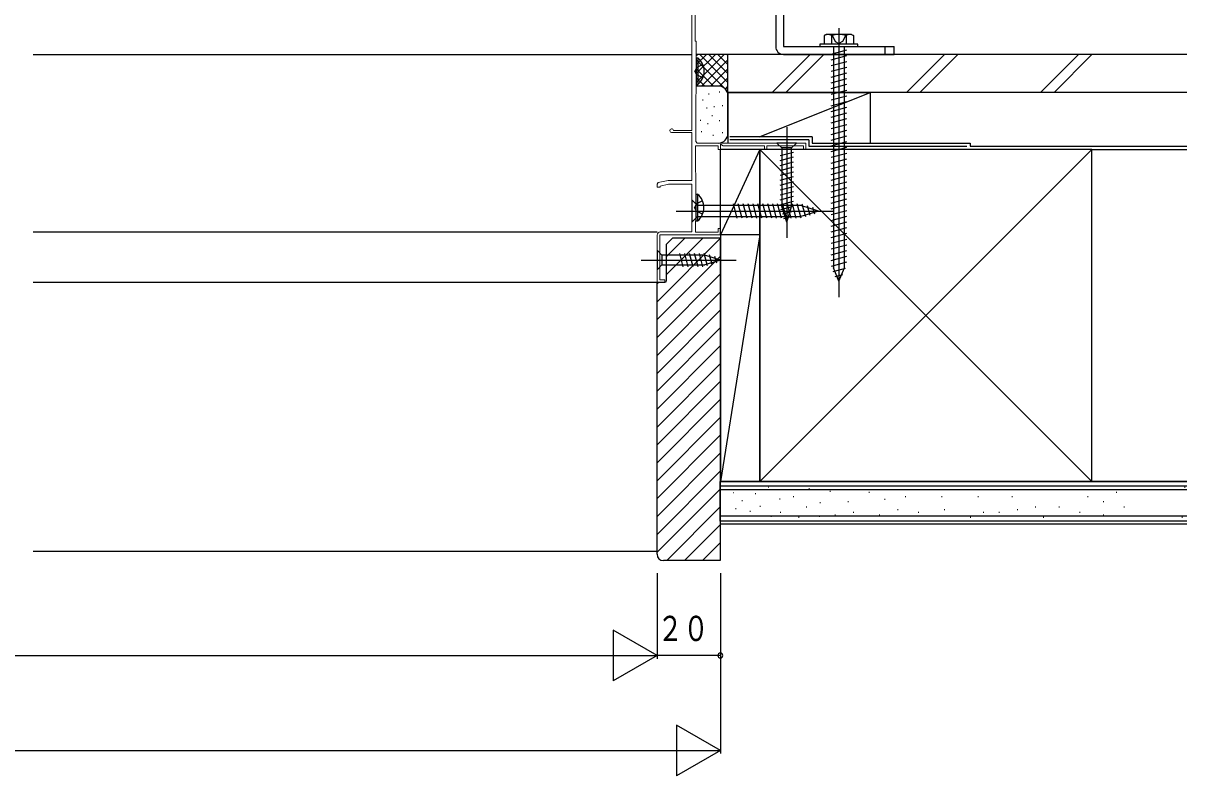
# Model space of a CAD drawing. Units: millimetres, scale not verified. Extents: x -693 to 693, y -1120 to 1122.
# Drawn here: x 102 to 470, y -606.4 to -368.5 of the extents above; entities that cross this region are included whole.
import ezdxf
from ezdxf.enums import TextEntityAlignment as Align

# ---------------------------------------------------------------- set-up
doc = ezdxf.new("R2010")
doc.units = ezdxf.units.MM
doc.header["$LTSCALE"] = 4
doc.layers.add('0-2_YKK_11', color=7, linetype='Continuous', lineweight=18)
for name, color, linetype in [('0-3_YKK_12', 2, 'Continuous'), ('0-4_YKK_13', 4, 'Continuous'), ('0-6_YKK_D', 6, 'Continuous'), ('0-8_YSS_K', 3, 'Continuous')]:
    doc.layers.add(name, color=color, linetype=linetype)
doc.styles.add('ＭＳ ゴシック', font='')
doc.styles.get('ＭＳ ゴシック').set_extended_font_data('MS Gothic')

msp = doc.modelspace()

# ---------------------------------------------------------------- linework, layer by layer
at = {"layer": '0-2_YKK_11', "color": 9}
for p, q in [((313.5, -365.298), (313.5, -402.398)), ((314.5, -374.198), (314.5, -365.198)), ((314.9, -374.198), (314.5, -374.198)), ((314.9, -390.898), (314.9, -374.198)), ((314.7, -391.098), (314.9, -390.898)), ((314.7, -405.898), (314.7, -391.098)), ((307.1, -403.098), (313.5, -403.098)), ((313.5, -402.398), (307.692, -402.398)), ((313.5, -403.098), (313.5, -418.198)), ((314.6, -407.298), (321.8, -407.298)), ((314.6, -415.598), (314.6, -407.298)), ((315.2, -406.398), (314.7, -405.898)), ((349.5, -406.398), (315.2, -406.398)), ((321.8, -407.298), (321.8, -408.398)), ((321.8, -408.398), (322.5, -408.398)), ((322.5, -406.779), (323.4, -407.298)), ((322.5, -408.398), (322.5, -406.779)), ((323.4, -407.298), (336.5, -407.298)), ((336.5, -407.298), (336.5, -408.398)), ((336.5, -408.398), (337.2, -408.398)), ((337.2, -407.298), (348.8, -407.298)), ((337.2, -408.398), (337.2, -407.298)), ((348.8, -407.298), (348.8, -408.398)), ((348.8, -408.398), (349.5, -408.398)), ((349.5, -408.398), (349.5, -406.398)), ((314.8, -415.798), (314.6, -415.598)), ((302.889, -418.91), (302.5, -419.397)), ((302.5, -419.397), (302.5, -420.398)), ((306, -418.198), (302.889, -418.91)), ((303.5, -420.001), (306.135, -419.398)), ((313.5, -418.198), (306, -418.198)), ((306.135, -419.398), (313.5, -419.398)), ((313.5, -419.398), (313.5, -434.498)), ((314.8, -430.798), (314.8, -415.798)), ((302.5, -420.398), (303.5, -420.398)), ((303.5, -420.398), (303.5, -420.001)), ((314.6, -430.998), (314.8, -430.798)), ((314.6, -434.598), (314.6, -430.998)), ((321.8, -433.398), (321.8, -434.598)), ((322.5, -433.398), (321.8, -433.398)), ((322.5, -435.398), (322.5, -433.398)), ((302.5, -435.498), (302.5, -450.398)), ((303.4, -449.598), (303.4, -435.398)), ((303.4, -435.398), (322.5, -435.398)), ((313.5, -434.498), (303.5, -434.498)), ((321.8, -434.598), (314.6, -434.598)), ((302.5, -450.398), (305, -450.398)), ((305, -449.598), (303.4, -449.598)), ((305, -450.398), (305, -449.598))]:
    msp.add_line(p, q, dxfattribs=at)
for centre, radius, start, end in [((307.1, -402.498), 0.6, 9.59406, 270), ((303.5, -435.498), 1, 90, 180)]:
    msp.add_arc(centre, radius, start, end, dxfattribs=at)
at = {"layer": '0-3_YKK_12'}
for p, q in [((105.145, -434.498), (302.499, -434.498)), ((105.145, -450.398), (302.499, -450.398))]:
    msp.add_line(p, q, dxfattribs=at)
at = {"layer": '0-4_YKK_13'}
for p, q in [((340, -320.898), (340, -375.898)), ((342.5, -320.898), (342.5, -375.898)), ((360, -370.098), (360, -455.098)), ((366, -375.098), (354, -375.098)), ((354, -375.098), (354, -375.898)), ((356, -372.098), (355.381, -372.456)), ((355.381, -372.456), (355.381, -375.098)), ((364.619, -375.098), (355.381, -375.098)), ((364, -372.098), (356, -372.098)), ((357.691, -372.456), (357.691, -375.098)), ((357.75, -372.098), (358.85, -374.354)), ((361.75, -375.098), (358.25, -375.098)), ((358.85, -374.354), (360, -374.965)), ((361.15, -374.354), (360, -374.965)), ((362.25, -372.098), (361.15, -374.354)), ((362.309, -372.456), (362.309, -375.098)), ((364, -372.098), (364.619, -372.456)), ((364.619, -372.456), (364.619, -375.098)), ((366, -375.898), (366, -375.098)), ((342.5, -375.898), (377.5, -375.898)), ((342.5, -378.398), (377.5, -378.398)), ((354, -375.898), (366, -375.898)), ((357.5, -378.299), (362.5, -376.959)), ((357.5, -380.111), (362.5, -378.771)), ((358.25, -375.898), (358.25, -445.873)), ((361.75, -445.873), (361.75, -375.898)), ((374.5, -375.898), (374.5, -378.398)), ((377.5, -378.398), (377.5, -375.898)), ((315.089, -382.553), (314.48, -383.698)), ((314.9, -379.448), (314.9, -387.948)), ((314.9, -379.448), (315.409, -379.448)), ((314.9, -381.698), (314.9, -385.698)), ((316.996, -381.623), (315.089, -382.553)), ((315.409, -379.448), (315.409, -387.948)), ((357.5, -381.922), (362.5, -380.583)), ((357.5, -383.734), (362.5, -382.394)), ((315.089, -384.843), (314.48, -383.698)), ((316.996, -385.773), (315.089, -384.843)), ((357.5, -385.546), (362.5, -384.206)), ((357.5, -387.358), (362.5, -386.018)), ((314.9, -387.948), (315.409, -387.948)), ((357.5, -389.169), (362.5, -387.83)), ((357.5, -390.981), (362.5, -389.641)), ((357.5, -392.793), (362.5, -391.453)), ((357.5, -394.604), (362.5, -393.265)), ((357.5, -396.416), (362.5, -395.076)), ((357.5, -398.228), (362.5, -396.888)), ((357.5, -400.04), (362.5, -398.7)), ((357.5, -401.851), (362.5, -400.512)), ((343.5, -401.398), (343.5, -436.398)), ((357.5, -403.663), (362.5, -402.323)), ((357.5, -405.475), (362.5, -404.135)), ((340.4, -406.398), (341.95, -407.948)), ((346.6, -406.398), (340.4, -406.398)), ((345.05, -407.948), (341.95, -407.948)), ((341.95, -407.948), (341.95, -426.482)), ((346.6, -406.398), (345.05, -407.948)), ((345.05, -426.482), (345.05, -407.948)), ((357.5, -407.287), (362.5, -405.947)), ((357.5, -409.098), (362.5, -407.759)), ((341.4, -410.375), (345.6, -409.249)), ((341.4, -411.928), (345.6, -410.802)), ((357.5, -410.91), (362.5, -409.57)), ((357.5, -412.722), (362.5, -411.382)), ((341.4, -413.481), (345.6, -412.355)), ((341.4, -415.033), (345.6, -413.908)), ((341.4, -416.586), (345.6, -415.461)), ((357.5, -414.534), (362.5, -413.194)), ((357.5, -416.345), (362.5, -415.006)), ((341.4, -418.139), (345.6, -417.014)), ((341.4, -419.692), (345.6, -418.567)), ((357.5, -418.157), (362.5, -416.817)), ((357.5, -419.969), (362.5, -418.629)), ((314.8, -422.548), (315.309, -422.548)), ((314.8, -422.548), (314.8, -431.048)), ((315.309, -422.548), (315.309, -431.048)), ((341.4, -421.245), (345.6, -420.12)), ((341.4, -422.798), (345.6, -421.673)), ((357.5, -421.78), (362.5, -420.441)), ((357.5, -423.592), (362.5, -422.252)), ((313.5, -424.398), (315.25, -426.148)), ((313.5, -424.398), (313.5, -431.398)), ((314.989, -425.653), (314.38, -426.798)), ((314.989, -427.943), (314.38, -426.798)), ((314.8, -424.798), (314.8, -428.798)), ((316.896, -424.723), (314.989, -425.653)), ((347.95, -426.148), (315.25, -426.148)), ((315.25, -426.148), (315.25, -429.648)), ((327.871, -430.198), (326.639, -425.598)), ((329.424, -430.198), (328.192, -425.598)), ((330.977, -430.198), (329.745, -425.598)), ((332.53, -430.198), (331.297, -425.598)), ((334.083, -430.198), (332.85, -425.598)), ((335.636, -430.198), (334.403, -425.598)), ((337.189, -430.198), (335.956, -425.598)), ((338.742, -430.198), (337.509, -425.598)), ((340.295, -430.198), (339.062, -425.598)), ((341.848, -430.198), (340.615, -425.598)), ((341.4, -424.351), (345.6, -423.226)), ((341.4, -425.904), (345.6, -424.779)), ((341.659, -427.387), (345.6, -426.331)), ((343.5, -431.398), (341.95, -426.482)), ((343.4, -430.198), (342.168, -425.598)), ((343.5, -431.398), (345.05, -426.482)), ((344.953, -430.198), (343.721, -425.598)), ((346.506, -430.198), (345.274, -425.598)), ((348.057, -430.191), (346.827, -425.598)), ((353.5, -427.898), (347.95, -426.148)), ((349.489, -429.74), (348.411, -425.717)), ((350.921, -429.288), (350.108, -426.252)), ((352.353, -428.837), (351.804, -426.787)), ((357.5, -425.404), (362.5, -424.064)), ((357.5, -427.216), (362.5, -425.876)), ((308.5, -427.898), (358.5, -427.898)), ((313.5, -431.398), (315.25, -429.648)), ((316.896, -428.873), (314.989, -427.943)), ((315.25, -429.648), (347.95, -429.648)), ((342.11, -428.819), (345.146, -428.006)), ((342.562, -430.251), (344.612, -429.702)), ((353.5, -427.898), (347.95, -429.648)), ((357.5, -429.027), (362.5, -427.688)), ((357.5, -430.839), (362.5, -429.499)), ((314.8, -431.048), (315.309, -431.048)), ((357.5, -432.651), (362.5, -431.311)), ((357.5, -434.463), (362.5, -433.123)), ((357.5, -436.274), (362.5, -434.935)), ((357.5, -438.086), (362.5, -436.746)), ((302.5, -440.298), (302.5, -446.498)), ((302.5, -440.298), (304.05, -441.848)), ((310.794, -445.498), (309.669, -441.298)), ((312.347, -445.498), (311.221, -441.298)), ((313.9, -445.498), (312.774, -441.298)), ((315.453, -445.498), (314.327, -441.298)), ((317.006, -445.498), (315.88, -441.298)), ((318.489, -445.24), (317.433, -441.298)), ((357.5, -439.898), (362.5, -438.558)), ((357.5, -441.71), (362.5, -440.37)), ((297.5, -443.398), (327.5, -443.398)), ((302.5, -446.498), (304.05, -444.948)), ((317.584, -441.848), (304.05, -441.848)), ((304.05, -441.848), (304.05, -444.948)), ((304.05, -444.948), (317.584, -444.948)), ((322.5, -443.398), (317.584, -441.848)), ((322.5, -443.398), (317.584, -444.948)), ((319.921, -444.788), (319.108, -441.752)), ((321.353, -444.337), (320.804, -442.287)), ((357.5, -443.521), (362.5, -442.182)), ((357.7, -445.28), (362.5, -443.993)), ((358.134, -446.975), (362.104, -445.911)), ((360, -450.098), (358.25, -445.873)), ((358.804, -448.607), (361.255, -447.95)), ((360, -450.098), (361.75, -445.873))]:
    msp.add_line(p, q, dxfattribs=at)
for centre, radius, start, end in [((356.536, -374.143), 2.045, 55.61575, 124.38425), ((360, -379.741), 7.643, 72.41205, 107.58795), ((363.464, -374.143), 2.045, 55.61575, 124.38425), ((342.5, -375.898), 2.5, 180, 270), ((311.869, -383.698), 5.531, 309.79413, 50.20587), ((311.769, -426.798), 5.531, 309.79413, 50.20587)]:
    msp.add_arc(centre, radius, start, end, dxfattribs=at)
at = {"layer": '0-6_YKK_D'}
for p, q in [((302.5, -542.398), (302.5, -569.398)), ((322.5, -542.398), (322.5, -599.398)), ((322.5, -546.49), (322.5, -569.398)), ((-302.5, -568.398), (302.5, -568.398)), ((302.5, -568.398), (288.644, -576.398)), ((322.5, -568.398), (302.5, -568.398)), ((-322.5, -598.398), (322.5, -598.398)), ((322.5, -598.398), (308.644, -606.398))]:
    msp.add_line(p, q, dxfattribs=at)
for points in [[(302.5, -568.398), (288.644, -560.398), (288.644, -576.398)], [(322.5, -598.398), (308.644, -590.398), (308.644, -606.398)]]:
    msp.add_lwpolyline(points, dxfattribs=at)
for start, end in [(0, 180), (180, 0)]:
    msp.add_arc((322.5, -568.398), 0.75, start, end, dxfattribs=at)
at = {"layer": '0-8_YSS_K'}
for p, q in [((105.145, -378.398), (313.5, -378.398)), ((324.9, -378.398), (314.9, -378.398)), ((314.9, -381.599), (318.101, -378.398)), ((314.9, -387.256), (323.758, -378.398)), ((314.9, -384.428), (320.929, -378.398)), ((314.9, -378.771), (315.273, -378.398)), ((316.042, -378.398), (324.9, -387.256)), ((318.871, -378.398), (324.9, -384.428)), ((321.699, -378.398), (324.9, -381.599)), ((324.527, -378.398), (324.9, -378.771)), ((324.9, -391.398), (324.9, -378.398)), ((338.942, -390.398), (350.942, -378.398)), ((355.185, -378.398), (343.185, -390.398)), ((381.369, -390.398), (393.369, -378.398)), ((385.611, -390.398), (397.611, -378.398)), ((423.795, -390.398), (435.795, -378.398)), ((428.038, -390.398), (440.038, -378.398)), ((314.9, -380.085), (324.9, -390.085)), ((316.586, -388.398), (324.9, -380.085)), ((314.9, -382.913), (320.385, -388.398)), ((314.9, -385.741), (317.575, -388.416)), ((319.415, -388.398), (324.9, -382.913)), ((322.225, -388.416), (324.9, -385.741)), ((321.9, -388.398), (314.9, -388.398)), ((324.105, -389.365), (324.9, -388.57)), ((316.901, -392.724), (317.101, -392.724)), ((318.757, -390.894), (318.957, -390.894)), ((322.095, -390.226), (322.295, -390.226)), ((324.9, -390.398), (369.9, -390.398)), ((324.9, -390.398), (324.9, -406.398)), ((324.9, -403.398), (324.9, -391.398)), ((334.9, -404.398), (369.9, -390.398)), ((369.9, -390.398), (369.9, -406.398)), ((318.089, -395.233), (318.289, -395.233)), ((320.426, -394.899), (320.626, -394.899)), ((323.096, -394.566), (323.296, -394.566)), ((316.116, -399.154), (316.316, -399.154)), ((318.423, -400.24), (318.623, -400.24)), ((319.823, -397.692), (320.023, -397.692)), ((322.095, -399.239), (322.295, -399.239)), ((316.42, -402.747), (316.62, -402.747)), ((320.092, -403.912), (320.292, -403.912)), ((323.096, -403.081), (323.296, -403.081)), ((335, -408.398), (322.5, -408.398)), ((335, -408.398), (322.5, -435.398)), ((322.5, -435.398), (322.5, -408.398)), ((369.9, -408.398), (324.9, -408.398)), ((335, -513.398), (440, -408.398)), ((335, -408.398), (440, -513.398)), ((335, -435.398), (335, -408.398)), ((440, -408.398), (470, -408.398)), ((302.499, -456.575), (322.499, -436.575)), ((305.499, -447.918), (317.019, -436.398)), ((305.499, -442.261), (311.362, -436.398)), ((335, -435.398), (322.5, -435.398)), ((335, -435.398), (322.5, -435.398)), ((335, -435.398), (322.5, -513.398)), ((322.5, -435.398), (322.5, -513.398)), ((335, -513.398), (335, -435.398)), ((302.499, -462.232), (322.499, -442.232)), ((302.499, -467.888), (322.499, -447.888)), ((302.499, -450.918), (303.019, -450.398)), ((302.499, -473.545), (322.499, -453.545)), ((302.499, -479.202), (322.499, -459.202)), ((302.499, -484.859), (322.499, -464.859)), ((302.499, -490.516), (322.499, -470.516)), ((302.499, -496.173), (322.499, -476.173)), ((302.499, -501.83), (322.499, -481.83)), ((302.499, -507.486), (322.499, -487.486)), ((302.499, -513.143), (322.499, -493.143)), ((302.499, -518.8), (322.499, -498.8)), ((302.499, -524.457), (322.499, -504.457)), ((302.499, -530.114), (322.499, -510.114)), ((470, -514.898), (322.499, -514.898)), ((322.5, -513.398), (335, -513.398)), ((440, -513.398), (470, -513.398)), ((302.499, -535.771), (322.499, -515.771)), ((326.616, -516.846), (326.816, -516.846)), ((333.493, -517.137), (333.693, -517.137)), ((337.683, -515.228), (337.883, -515.228)), ((345.539, -518.112), (345.739, -518.112)), ((350.481, -515.618), (350.681, -515.618)), ((357.107, -516.397), (357.307, -516.397)), ((361.198, -515.964), (361.398, -515.964)), ((369.44, -516.788), (369.64, -516.788)), ((380.978, -518.112), (381.178, -518.112)), ((385.923, -515.964), (386.123, -515.964)), ((392.448, -518.112), (392.648, -518.112)), ((398.217, -515.964), (398.417, -515.964)), ((403.986, -518.112), (404.186, -518.112)), ((408.931, -515.964), (409.131, -515.964)), ((414.7, -518.112), (414.9, -518.112)), ((422.117, -515.964), (422.317, -515.964)), ((431.183, -515.964), (431.383, -515.964)), ((438.601, -518.112), (438.801, -518.112)), ((447.666, -516.788), (447.866, -516.788)), ((469.26, -515.14), (469.46, -515.14)), ((305.529, -538.398), (322.499, -521.428)), ((327.331, -521.899), (327.531, -521.899)), ((329.292, -519.378), (329.492, -519.378)), ((334.955, -521.185), (335.155, -521.185)), ((341.191, -518.846), (341.391, -518.846)), ((349.66, -521.409), (349.86, -521.409)), ((353.989, -520.016), (354.189, -520.016)), ((362.847, -519.761), (363.047, -519.761)), ((374.385, -518.937), (374.585, -518.937)), ((378.506, -522.233), (378.706, -522.233)), ((393.272, -522.233), (393.472, -522.233)), ((416.348, -522.233), (416.548, -522.233)), ((422.117, -521.409), (422.317, -521.409)), ((429.535, -521.409), (429.735, -521.409)), ((443.546, -519.761), (443.746, -519.761)), ((450.139, -521.409), (450.339, -521.409)), ((470, -524.398), (322.499, -524.398)), ((331.812, -522.739), (332.012, -522.739)), ((338.463, -524.303), (338.663, -524.303)), ((341.418, -523.057), (341.618, -523.057)), ((347.188, -524.706), (347.388, -524.706)), ((353.799, -524.303), (353.999, -524.303)), ((358.726, -523.882), (358.926, -523.882)), ((364.495, -523.057), (364.695, -523.057)), ((372.736, -523.882), (372.937, -523.882)), ((385.099, -523.057), (385.299, -523.057)), ((401.513, -524.706), (401.713, -524.706)), ((405.634, -523.057), (405.834, -523.057)), ((410.579, -523.057), (410.779, -523.057)), ((424.59, -524.706), (424.79, -524.706)), ((436.128, -523.057), (436.328, -523.057)), ((443.546, -523.882), (443.746, -523.882)), ((468.435, -524.706), (468.636, -524.706)), ((311.186, -538.398), (322.499, -527.084)), ((470, -526.898), (322.499, -526.898)), ((316.843, -538.398), (322.499, -532.741)), ((105.145, -535.398), (302.499, -535.398))]:
    msp.add_line(p, q, dxfattribs=at)
at = {"layer": '0-8_YSS_K', "color": 7}
for p, q in [((470, -378.398), (324.9, -378.398)), ((324.9, -390.398), (324.9, -378.398)), ((470, -390.398), (324.9, -390.398)), ((351.5, -404.398), (325.5, -404.398)), ((351.5, -404.398), (351.5, -406.398)), ((350.5, -405.398), (325.5, -405.398)), ((440, -408.398), (335, -408.398)), ((335, -408.398), (335, -513.398)), ((350.5, -405.398), (350.5, -407.398)), ((350.5, -407.398), (400.5, -407.398)), ((351.5, -406.398), (401.5, -406.398)), ((401.5, -406.398), (401.5, -407.398)), ((401.5, -407.398), (470, -407.398)), ((440, -513.398), (440, -408.398)), ((305.499, -438.398), (307.499, -436.398)), ((307.499, -436.398), (322.499, -436.398)), ((322.499, -436.398), (322.499, -538.398)), ((305.499, -449.898), (305.499, -438.398)), ((302.499, -536.398), (302.499, -450.398)), ((302.499, -450.398), (304.999, -450.398)), ((470, -513.398), (322.499, -513.398)), ((322.499, -525.898), (322.499, -513.398)), ((335, -513.398), (440, -513.398)), ((322.499, -515.898), (470, -515.898)), ((470, -525.898), (322.499, -525.898)), ((322.499, -538.398), (304.499, -538.398))]:
    msp.add_line(p, q, dxfattribs=at)
at = {"layer": '0-8_YSS_K'}
for centre, start, end in [((321.9, -391.398), 0, 90), ((321.9, -403.398), 270, 0)]:
    msp.add_arc(centre, 3, start, end, dxfattribs=at)
at = {"layer": '0-8_YSS_K', "color": 7}
for centre, radius, start, end in [((304.999, -449.898), 0.5, 270, 360), ((304.499, -536.398), 2, 180, 270)]:
    msp.add_arc(centre, radius, start, end, dxfattribs=at)

# ---------------------------------------------------------------- texts
at = {"layer": '0-6_YKK_D', "style": 'ＭＳ ゴシック', "width": 0.75}
msp.add_text('２０', height=7.962, dxfattribs=at).set_placement((302.573, -566.198), align=Align.BOTTOM_LEFT)

doc.saveas('drawing.dxf')
